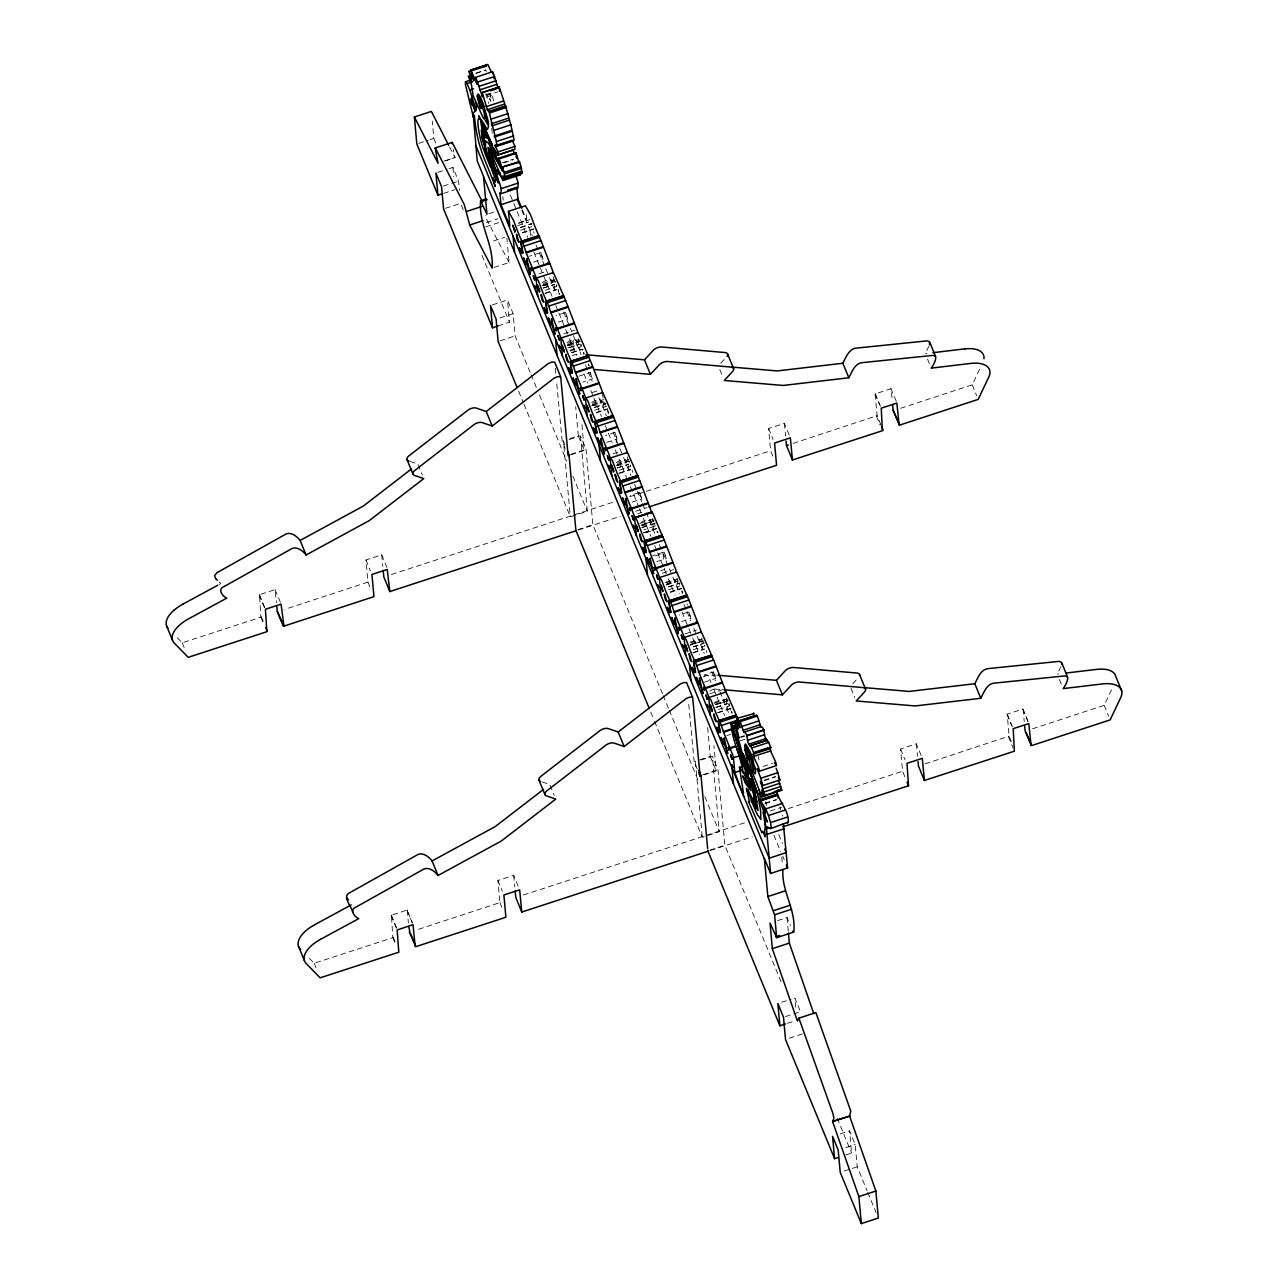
<?xml version="1.0" encoding="UTF-8"?>
<svg xmlns="http://www.w3.org/2000/svg" width="1288" height="1288" viewBox="0 0 1288 1288"><rect width="100%" height="100%" fill="white"/><g stroke="black" fill="none" stroke-linecap="round" stroke-linejoin="round"><path stroke-width="0.75" stroke-dasharray="5 3.75" d="M558.058 289.881L558.573 292.424M582.788 349.402L582.788 350.433M730.811 708.448L730.876 710.396M533.538 262.172L542.989 259.081L540.783 252.545L529.449 256.248M558.235 322.145L567.67 319.054L565.48 312.517L556.03 315.592M578.827 376.193L590.162 372.49L592.367 379.026L582.917 382.117M606.6 442.396L617.049 438.999L614.859 432.462L605.408 435.537M632.295 502.046L641.746 498.971L639.556 492.419L630.106 495.51M656.832 561.616L666.266 558.525L664.077 551.989L652.742 555.692M681.513 621.589L690.964 618.498L688.758 611.961L679.323 615.052M704.311 682.173L715.645 678.47L713.455 671.934L704.005 675.025M900.618 408.296L972.215 384.871L979.782 368.915M1032.574 728.799L1104.17 705.357L1111.737 689.402M543.15 285.55C558.509 284.97 552.729 275.085 541.926 282.861M567.847 345.522C583.206 344.942 577.427 335.057 566.623 342.833M592.528 405.495C607.888 404.915 602.124 395.03 591.305 402.79M617.226 465.467C632.585 464.871 626.805 455.002 616.002 462.762M641.907 525.44C657.283 524.844 651.503 514.975 640.7 522.735M928.986 346.07L925.235 353.588L926.909 353.395M1060.942 666.556L1057.19 674.091L1058.865 673.898M880.847 424.718L877.112 415.638L875.115 393.951L891.135 388.654L892.294 401.148M1011.305 741.582L1009.068 736.124L1007.216 714.148L1022.833 709.044L1028.307 721.86M177.309 637.769L182.236 642.809L260.884 617.177L259.452 594.718L275.085 589.614L276.453 602.575M309.265 958.256L314.192 963.295L392.84 937.664L391.407 915.205L407.024 910.117L412.45 923.013M729.233 703.57L729.185 704.955A39.059 5.12 71.9 0 0 729.298 705.969L717.963 709.672M720.829 363.232L725.112 358.579M852.785 683.735L858.05 678.003M780.045 806.658L780.609 809.605M793.167 443.378L877.112 415.638M925.122 763.881L1009.068 736.124M703.425 676.908L704.906 675.975A28.449 13.991 -22.3 0 1 706.082 675.315L716.321 675.089M709.801 691.141L710.863 690.513A28.449 13.991 -22.3 0 1 712.055 689.853L714.486 689.08M486.671 71.275L485.334 70.373M572.403 355.81L572.951 355.488A28.449 13.991 -22.3 0 1 574.126 354.828L581.146 354.329M219.234 584.462L220.828 583.593L219.266 582.063M386.947 567.541L381.731 554.822L365.969 559.942L367.966 582.096L284.696 609.401M518.162 886.208L513.687 875.309L497.909 880.445L499.921 902.598L416.652 929.904M772.848 456.194L770.61 450.752L768.614 428.501L784.376 423.333L789.608 436.036M904.804 776.696L902.566 771.238L900.57 749.004L916.332 743.82L921.548 756.539M476.093 73.078L485.528 70.003M475.884 73.448L485.85 70.019M485.447 94.797L489.231 93.557M486.252 95.248L491.919 93.396L493.674 101.478M486.252 95.618L497.587 91.915M486.8 96.986L492.467 95.135M418.729 143.37L428.163 140.279M430.063 139.668L433.831 138.428L432.253 121.072M443.652 161.225L454.986 157.522L453.247 149.247M445.616 160.807L454.986 157.522M437.791 172.351L447.242 169.259M449.126 168.648L452.909 167.408L458.544 181.109L459.397 190.383M502.014 162.835L513.349 159.132M503.898 162.9L513.349 159.809M443.426 186.052L458.544 181.109M443.603 193.377L454.938 189.674M445.455 208.318L460.573 203.375M488.844 213.728L496.411 211.264M486.51 222.518L497.844 218.815M485.705 226.865L498.939 222.55M519.241 222.953L526.792 220.473L526.116 213.1M518.404 223.355L529.771 219.636M517.551 225.642L528.885 221.939M520.497 227.316L531.831 223.613M520.561 227.557L531.896 223.854M520.594 230.311L531.928 226.608M493.497 240.969L504.832 237.266M522.171 232.581L533.538 228.878M522.316 232.935L533.651 229.232M493.996 267.469L509.114 262.527L507.327 243.416M538.996 273.845L546.563 271.382M543.085 283.328L554.468 279.609M543.005 284.712L552.455 281.621M543.134 285.034L552.568 281.959M542.168 285.759L555.418 281.412L554.742 280.156M543.294 287.9L554.629 284.197M492.37 304.902L507.472 299.959L513.123 313.644L515.136 335.91L530.334 372.828M543.359 288.142L554.693 284.439M545.291 290.283L556.625 286.58A39.059 5.12 71.9 0 1 556.513 285.566L556.448 284.809M544.969 293.165L556.336 289.462M545.114 293.519L556.448 289.816M499.889 317.975L513.123 313.644M498.166 325.928L509.501 322.225L507.472 299.959M500.034 340.853L515.136 335.91M563.693 333.817L575.028 330.114M567.783 343.3L579.165 339.581M567.702 344.685L577.153 341.594M567.815 345.007L577.266 341.916M567.493 345.361L580.164 341.256M567.976 347.873L579.31 344.17M569.94 347.502L579.391 344.411M569.988 350.256L581.323 346.553M570.262 351.028L574.029 349.789L572.902 337.295M571.55 352.526L581.033 349.434M571.695 352.88L583.029 349.177M592.158 392.55L599.709 390.087M592.464 403.273L603.847 399.554M592.399 404.657L601.834 401.566M592.512 404.979L601.963 401.888M591.546 405.688L602.961 401.84M594.557 407.233L605.891 403.53M594.637 407.475L605.972 403.772M594.67 410.228L606.004 406.525A39.059 5.12 71.9 0 1 605.94 405.897M596.247 412.498L607.614 408.779M596.392 412.852L607.727 409.133M565.174 448.401L562.196 441.14L563.613 440.689M569.892 438.628L578.312 435.875L575.672 406.654M569.135 439.53L580.469 435.827L586.024 449.335L592.883 524.747L662.435 693.685M570.906 454.278L586.024 449.335M570.858 454.793L584.285 450.414L581.806 423.172M613.072 453.762L620.623 451.283M617.161 463.245L628.544 459.526M617.081 464.63L626.532 461.539M617.21 464.952L626.644 461.861M616.324 465.515L629.333 461.152M617.371 467.818L628.705 464.115M617.435 468.059L628.769 464.356M619.367 470.201L630.701 466.498A39.059 5.12 71.9 0 1 630.589 465.483M619.045 473.082L630.412 469.379M619.19 473.437L630.524 469.734M391.472 574.545L614.376 501.757M629.623 496.782L770.61 450.752M523.975 404.223L570.326 516.794L587.328 511.239L580.469 435.827M577.781 529.69L592.883 524.747M578.441 529.98L620.349 516.295M635.596 511.304L647.027 507.585M637.769 513.719L641.537 512.495M639.846 523.411L653.064 519.096L653.676 520.304M641.778 524.586L654.062 520.771L641.891 524.924M641.569 525.279L651.39 522.107M641.891 527.388L655.109 523.057M641.955 527.629L655.173 523.298L655.109 525.053A39.059 5.12 71.9 0 0 655.222 526.051L643.887 529.754M643.565 532.652L656.832 528.322L656.799 530.495M643.71 532.99L656.928 528.676M645.948 532.765L653.499 530.286L652.452 518.742M655.463 555.869L663.014 553.405L663.835 562.325M660.696 570.681L664.479 569.457L663.996 564.096M662.29 573.289L673.624 569.586M665.22 582.305L674.654 579.214L675.733 581.902A9.757 1.272 71.9 0 1 675.54 581.741L674.654 579.214M666.379 582.772L677.762 579.053M666.299 584.156L675.749 581.065M666.411 584.494L675.862 581.403M666.089 584.832L676.876 581.355M666.443 585.01L678.679 580.872M668.472 586.732L679.806 583.029M668.536 586.974L679.871 583.271M668.585 589.727L679.919 586.024M670.146 591.997L681.513 588.294M670.291 592.351L681.626 588.648M685.087 633.873L696.422 630.17M689.901 642.277L699.352 639.186L700.431 641.875A9.757 1.272 71.9 0 1 700.221 641.714L699.352 639.186M691.06 642.744L702.443 639.025M690.996 644.129L700.431 641.038M691.109 644.451L700.559 641.376M690.223 645.03L703.457 640.7L690.143 645.175M693.153 646.705L704.488 643.002M693.234 646.946L702.668 643.855M693.266 649.699L704.6 645.996A39.059 5.12 71.9 0 1 704.568 645.691M692.992 652.581L704.327 648.878M693.089 652.936L704.423 649.233M704.166 676.264L707.949 675.025L710.976 682.399M709.785 693.846L723.003 689.531M714.599 702.25L724.049 699.159L725.112 701.847A9.757 1.272 71.9 0 1 724.919 701.686L724.049 699.159M713.922 703.329L727.14 698.998L727.752 700.221M715.677 704.101L725.128 701.01M715.806 704.423L725.241 701.348M715.854 704.697L728.139 700.672L715.822 704.939M715.967 707.289L727.301 703.586M716.031 707.531L727.366 703.828M717.641 712.554L730.908 708.223M717.786 712.908L731.004 708.593M726.818 735.609L730.586 734.369M740.6 736.881L744.384 735.641M740.89 737.477L744.673 736.237M740.246 740.809L745.913 738.958M697.13 768.904L694.152 761.643L695.552 761.176M699.738 759.807L710.268 756.378L707.611 727.157M701.075 760.017L712.409 756.314L717.98 769.822L724.838 845.234L782.476 985.223M702.862 774.764L717.98 769.822M704.262 774.812L716.225 770.9L713.938 745.639M763.14 766.505L772.591 763.414M764.203 780.158L775.537 776.455M764.122 780.705L775.457 777.002M765.04 803.181L776.374 799.478M765.153 803.583L776.487 799.88M770.16 811.07L781.494 807.367M523.427 895.031L746.332 822.259M788.256 808.574L902.566 771.238M654.529 721.328L702.282 837.28L719.284 831.726L712.409 756.314M709.72 850.177L724.838 845.234M710.38 850.466L752.305 836.781M777.598 920.614L787.049 917.523L790.365 925.605M781.639 1002.273L791.074 999.198M785.39 1016.586L800.492 1011.66L794.857 997.959L795.694 1007.232M787.435 1023.316L795.002 1020.837M789.303 1038.241L802.521 1033.91M840.13 1133.923L849.565 1130.848L855.2 1144.533L857.228 1166.799L867.033 1190.595M845.765 1147.624L855.2 1144.533M845.926 1154.95L851.593 1153.098L849.565 1130.848M844.01 1171.13L857.228 1166.799M653.016 519.096L653.612 521.093M727.092 699.014L727.672 701.01M552.6 282.474L552.52 282.491A9.757 1.272 71.9 0 1 552.246 282.297L551.377 279.77M577.217 342.463L577.137 342.431A9.757 1.272 71.9 0 1 576.944 342.27L576.058 339.742M601.915 402.42L601.834 402.403A9.757 1.272 71.9 0 1 601.625 402.242L600.755 399.715M626.596 462.392L626.515 462.376A9.757 1.272 71.9 0 1 626.322 462.215L625.453 459.687M651.358 522.348L651.213 522.332A9.757 1.272 71.9 0 1 651.02 522.187L650.134 519.644M714.792 689.032L722.278 689.627M410.115 461.426L417.827 464.066L422.303 474.966M542.071 781.913L549.783 784.569L554.259 795.453M509.114 262.527L486.703 219.459L485.801 215.321M579.552 340.338L579.697 341.578M449.593 147.041L455.05 157.716M490.873 101.575L489.681 98.596L491.018 103.362M522.461 209.976L526.792 220.473M521.704 210.153L532.298 235.897M536.033 244.978L545.017 266.793M545.758 268.596L548.752 275.874M549.509 277.693L556.223 294.018M563.661 312.066L571.84 331.934M573.337 335.588L580.92 354.007M585.412 364.923L587.666 370.364M588.407 372.184L592.142 381.264M598.888 397.622L606.358 415.783M613.056 432.076L619.045 446.614M619.802 448.433L622.796 455.727M623.553 457.546L630.959 475.546M634.549 484.24L636.691 489.472M637.415 491.211L641.762 501.789M642.503 503.56L645.433 510.692M646.174 512.479L654.964 533.844M659.359 544.518L672.014 575.269M672.771 577.088L679.517 593.494M684.009 604.394L686.263 609.836M687.003 611.655L690.738 620.752M693.733 628.013L704.23 653.483M711.717 671.676L715.452 680.756M719.928 691.64L729.636 715.226M765.297 801.828L766.795 805.467M778.741 834.495L782.476 843.576M782.734 856.085L784.231 859.724M510.37 195.148L516.408 209.831M517.164 211.667L527.742 237.33M533.796 252.029L552.021 296.304M555.82 305.514L558.09 311.052M558.847 312.904L564.917 327.651M565.69 329.503L568.716 336.876M569.473 338.712L576.332 355.343M583.947 373.858L587.763 383.132M590.822 390.538L593.108 396.092M593.865 397.944L601.496 416.459M605.296 425.732L607.598 431.287M608.355 433.138L612.17 442.396M615.213 449.802L617.499 455.356M619.029 459.043L626.612 477.478M630.396 486.687L638.751 506.957M639.508 508.808L641.021 512.495M643.292 518.001L650.859 536.371M654.642 545.565L656.912 551.071M657.669 552.906L667.522 576.863M668.295 578.715L675.154 595.378M682.012 612.058L688.114 626.87M688.887 628.721L691.93 636.127M692.686 637.979L699.561 654.658M714.019 689.788L716.305 695.311M717.062 697.162L724.645 715.597M773.879 835.155L780.673 851.658M564.852 444.763L563.468 441.382L570.326 516.794M433.831 138.428L436.857 145.753M461.329 205.227L463.632 210.797M481.986 255.362L509.501 322.225M531.091 374.663L536.42 387.591M539.463 394.965L566.817 461.41M572.886 476.174L587.328 511.239M663.191 695.52L668.504 708.4M669.261 710.251L698.821 782.025M704.874 796.757L719.284 831.726M837.248 1118.258L851.593 1153.098M867.774 1192.414L876.065 1212.555M518.662 391.294L523.218 402.371M650.746 712.119L653.773 719.477M1104.17 705.357L1108.646 716.257M972.215 384.871L976.69 395.77M1059.428 679.533L1061.666 684.991M927.473 359.046L929.711 364.488M1022.833 709.044L1028.049 721.763M890.877 388.557L896.351 401.357M1007.216 714.148L1012.432 726.867M875.26 393.645L880.477 406.364M1007.055 714.454L1011.531 725.353M875.115 393.951L879.591 404.851M1008.407 736.688L1012.883 747.587M876.452 416.185L880.171 425.265M900.57 749.004L905.045 759.888M768.614 428.501L773.09 439.401M851.014 688.259L854.749 697.339M719.815 369.592L722.793 376.853M710.268 756.378L716.225 770.9M578.312 435.875L584.285 450.414M497.909 880.445L502.384 891.328M365.969 559.942L370.429 570.842M499.921 902.598L502.159 908.04M367.966 582.096L370.203 587.553M407.024 910.117L412.257 922.82M275.085 589.614L280.494 602.51M391.407 915.205L396.64 927.924M259.452 594.718L264.684 607.437M391.182 915.462L396.414 928.165M259.242 594.959L264.459 607.678M393.194 937.117L396.173 944.378M261.239 616.614L264.217 623.891M392.84 937.664L395.819 944.941M260.884 617.177L263.879 624.439M314.192 963.295L316.429 968.753M182.236 642.809L184.474 648.25M559.861 294.389L559.411 293.181M732.292 713.166L731.697 711.411M584.317 353.749L583.899 352.606M682.688 592.641L682.141 590.822M658.007 532.669L657.621 531.493M713.455 671.934L715.645 678.47M688.758 611.961L690.964 618.498M664.077 551.989L666.266 558.525M639.556 492.419L641.746 498.971M614.859 432.462L617.049 438.999M590.162 372.49L592.367 379.026M565.48 312.517L567.67 319.054M540.783 252.545L542.989 259.081M678.889 582.917L679.195 583.85A79.985 10.465 71.9 0 0 679.484 584.704M654.207 522.944L654.513 523.878A79.985 10.465 71.9 0 0 655.222 526.051M605.296 404.352L604.684 402.468M530.914 223.5L531.22 224.434M703.586 642.889L702.99 641.038M629.365 462.44L628.834 460.734M555.289 282.523L554.581 280.221M489.665 93.251L491.952 100.995M782.186 815.062L782.492 816.093M608.596 412.579L608.081 410.679M731.246 711.813L731.439 712.554A18.821 2.463 71.9 0 0 731.648 713.246M706.758 652.581L706.194 650.44M657.379 532.636L656.977 531.155M583.255 352.381L583.464 353.137A18.821 2.463 71.9 0 0 583.834 354.442M534.085 233.192L533.683 231.711M485.995 93.477L488.651 103.394M687.373 605.135L686.987 603.686M588.777 365.647L588.326 363.957M681.658 591.128L682.06 592.609A18.821 2.463 71.9 0 0 682.431 593.913M632.649 472.326L632.118 470.007M758.213 756.475L759.051 759.727M558.686 290.734L558.429 289.607M607.469 410.405L608.161 413.11A18.821 2.463 71.9 0 0 608.355 413.802M916.332 743.82L917.555 756.459M784.376 423.333L785.6 435.972M588.906 364.617L589.083 366.001M694.152 761.643L688.42 700.93M562.196 441.14L556.464 380.443M581.21 345.538L581.13 344.492M555.305 368.304L555.788 373.44M1023.091 709.141L1024.25 721.634M513.687 875.309L514.765 886.933M381.731 554.822L382.81 566.43M407.233 910.294L408.409 923.061M781.752 857.035L782.396 864.103M787.049 917.523L788.304 931.337M726.351 698.241L727.414 709.801M701.67 638.284L702.717 649.828M695.407 761.868L702.282 837.28M676.973 578.312L678.019 589.856M627.578 456.854L628.818 470.313M616.05 439.305L616.372 442.879M602.543 393.033L604.12 410.341M578.376 338.825L579.423 350.384M553.518 276.936L554.742 290.412M530.044 230.455L530.543 235.801M506.86 238.344L507.182 241.725M502.851 196.549L503.189 200.203M491.758 128.172L492.306 134.129M452.909 167.408L453.746 176.681M556.625 286.58A79.985 10.465 71.9 0 1 556.191 285.26M559.153 294.469A18.821 2.463 71.9 0 1 558.783 293.165M581.113 345.925A79.985 10.465 71.9 0 1 580.598 344.379M606.004 406.525A79.985 10.465 71.9 0 1 605.795 405.881M630.701 466.498A79.985 10.465 71.9 0 1 630.267 465.161M704.6 645.996A79.985 10.465 71.9 0 1 704.391 645.369M729.298 705.969A79.985 10.465 71.9 0 1 728.573 703.795"/><path stroke-width="1.5" d="M736.752 721.699L731.085 723.55C736.253 734.353 750.067 781.462 736.028 730.183L739.006 738.105L735.48 723.196L735.496 721.344L738.266 728.96L736.575 718.495L753.818 713.616M491.485 72.257L487.782 64.4L470.78 69.955L477.075 84.251L475.546 77.28L476.27 78.874L482.485 96.858L482.195 92.543L499.197 86.972C505.331 104.988 510.789 121.941 514.073 140.247L497.071 145.802C491.581 141.97 499.712 151.71 497.828 154.914L514.83 149.36L514.959 146.365L512.141 140.215L495.139 145.769M475.546 77.425L492.547 71.709L493.24 74.382M520.159 173.928L520.127 174.943L503.125 180.497L502.884 175.828L504.848 178.952L522.075 173.268L521.157 166.828L519.289 161.499L502.288 167.054L502.626 169.533L498.778 158.183L515.78 152.628L519.322 163.302M502.626 170.902L488.555 143.274L485.769 141.068A7.116 0.934 71.9 0 0 485.592 141.471L485.512 147.138L487.556 154.866A17.533 2.286 71.9 0 0 488.281 157.2L494.673 177.631M471.166 79.92L465.499 81.772L465.403 84.573L473.501 117.594L477.252 160.984L483.499 176.215L486.961 214.339L480.617 200.767L486.284 198.916M1061.827 664.318L1061.328 662.145L1059.058 661.372L988.862 668.536C980.893 668.842 977.898 678.019 974.807 683.735L980.78 698.273L915.172 705.953L856.246 700.978L864.473 692.026A6.762 3.333 -22.3 0 0 863.33 687.615L799.091 681.98A6.279 3.091 -22.3 0 0 791.202 685.297L782.412 694.844L723.888 689.756M516.134 176.44L518.211 183.057L517.937 188.032L500.758 193.763C502.884 185.923 495.574 177.841 496.733 169.436L503.125 180.497M497.071 145.802C495.059 134.306 491.597 123.632 489.247 111.847L506.248 106.292M470.78 69.955L473.871 80.564L468.896 71.323L471.939 81.466L468.333 75.928L471.36 84.187L473.131 95.763L475.465 100.689L476.689 107.21L475.9 110.559A38.173 4.991 71.9 0 1 475.739 110.945A25.148 3.3 71.9 0 1 474.467 108.45L470.378 99.45L472.068 104.94M480.907 121.619L481.132 124.163A8.823 1.159 71.9 0 0 481.535 126.144L486.349 138.09A6.649 0.869 71.9 0 0 486.252 136.222L482.066 125.677L481.986 126.546A7.696 1.014 71.9 0 0 482.453 128.897L483.869 133.002A9.048 1.191 71.9 0 0 484.9 134.95L482.984 128.14L484.529 132.825M480.617 200.767C478.347 224.547 493.948 244.366 492.113 268.097L469.701 225.014L464.292 204.631L436.117 149.456L435.103 148.007L438.049 163.286L414.382 116.983L431.383 111.428L448.675 145.254M522.88 253.108L520.916 241.371M547.577 313.081L545.597 301.344M572.274 373.053L570.294 361.3M596.956 433.026L594.976 421.273M621.653 492.998L619.673 481.245M646.174 552.552L644.193 540.815M670.871 612.524L668.891 600.788M695.552 672.497L693.572 660.76M720.25 732.47L718.269 720.733M743.256 766.086L739.489 767.326L743.208 773.09C740.954 756.33 731.729 739.457 731.085 723.55M492.338 147.17L493.868 153.803M782.895 869.593C781.414 891.216 795.92 909.199 793.859 931.031L793.666 932.11L776.664 937.664L774.603 914.786L767.841 896.561L764.364 858.404L770.594 873.457L787.596 867.903L783.346 823.756M516.504 234.432L517.084 238.747A18.821 2.463 71.9 0 0 517.599 240.518L519.128 242.321A29.833 3.896 71.9 0 1 518.645 241.178L516.536 234.432M689.177 653.821L689.756 658.136A18.821 2.463 71.9 0 0 690.255 659.907L691.785 661.71A29.833 3.896 71.9 0 1 691.318 660.567L689.209 653.821M778.725 780.544L781.703 790.22L761.804 796.886L761.578 792.458L762.802 795.501L766.569 794.277M778.918 790.768L778.033 789.818M473.356 103.33L471.392 98.033L472.551 103.813M499.486 91.287L499.197 86.972M929.598 344.782L929.373 341.658L927.119 340.869L856.906 348.05C848.937 348.356 845.942 357.517 842.851 363.248L848.824 377.77L783.217 385.45L724.291 380.491L732.518 371.54A6.762 3.333 -22.3 0 0 731.375 367.112L667.136 361.477A6.279 3.091 -22.3 0 0 659.247 364.794L650.456 374.357L595.136 369.543M745.124 745.14L747.877 756.394L745.221 749.358M474.354 115.26C477.51 149.263 485.109 158.215 495.22 186.551C489.665 165.524 496.427 190.93 495.381 178.758M770.739 747.555C768.823 751.017 776.133 760.033 776.471 765.555L759.437 771.222C759.228 765.636 751.806 756.603 753.738 753.11L770.739 747.555L768.711 742.419L766.924 740.278L749.922 745.833C746.235 742.886 748.473 732.534 743.82 732.26L739.956 720.91L738.926 720.765L739.924 727.72L736.575 718.495M832.644 1121.671L833.9 1118.226L832.966 1113.605L798.882 1018.148L815.884 1012.593L850.772 1111.109L849.645 1116.116L832.563 1121.494L849.645 1116.116M798.882 1018.148L797.401 1020.949L772.317 948.676L770.047 923.077L776.664 937.664M848.824 377.77C851.899 372.055 854.91 362.878 862.88 362.572L931.578 355.536C939.999 354.12 933.14 365.695 931.208 368.127L970.814 363.409A29.35 14.442 -22.3 0 1 979.943 363.49A29.56 14.538 -22.3 0 1 988.604 367.949A29.35 14.442 -22.3 0 1 989.007 376.563L978.188 399.393L899.539 425.137L893.148 410.292L892.665 405.06M980.78 698.273C983.855 692.542 986.866 683.381 994.835 683.075L1063.534 676.039C1071.954 674.606 1065.095 686.198 1063.164 688.613L1102.77 683.896A29.35 14.442 -22.3 0 1 1111.898 683.992A29.56 14.538 -22.3 0 1 1120.56 688.436A29.35 14.442 -22.3 0 1 1120.963 697.066L1110.143 719.895L1031.495 745.623L1025.087 730.795L1024.604 725.563M576.525 530.592L389.813 591.562L387.221 569.473L371.926 574.48L373.939 596.634L283.972 626.113L281.042 604.153L265.425 609.24L266.858 631.7L188.209 657.331L173.912 642.696A29.35 14.442 -22.3 0 1 172.737 634.324A29.56 14.538 -22.3 0 1 180.127 624.583A29.366 14.442 -22.3 0 1 188.676 618.771L226.801 598.115C222.067 596.215 217.318 588.825 224.193 586.507L290.122 549.59C295.838 545.259 302.503 550.362 306.093 554.983L369.221 520.626L423.8 478.605L414.446 475.385A6.762 3.333 -22.3 0 1 414.72 470.506L474.177 424.476A6.279 3.091 -22.3 0 1 482.211 422.609L492.193 426.022L554.323 377.996L557.527 376.724A28.449 13.991 -22.3 0 1 558.767 376.595L560.731 377.207L568.153 455.678L569.57 455.211M755.927 715.21L757.312 716.064L760.822 726.706C765.475 726.963 763.237 737.316 766.924 740.278M489.166 149.054L490.02 157.297A6.488 0.853 71.9 0 0 490.809 159.454L498.311 182.993L489.794 157.716L487.911 147.428L489.907 148.7L502.368 170.773M489.504 140.102L490.648 146.51A23.297 3.043 71.9 0 0 491.098 147.879L491.131 147.991M548.028 262.398L548.334 263.541M585.96 354.731L644.483 359.819L653.274 350.272A6.279 3.091 -22.3 0 1 661.163 346.955L725.402 352.59A6.762 3.333 -22.3 0 1 727.076 356.357M717.915 675.234L776.439 680.322L785.229 670.758A6.279 3.091 -22.3 0 1 793.118 667.442L857.357 673.077A6.762 3.333 -22.3 0 1 859.66 675.363M776.809 791.251C778.902 802.022 788.884 810.088 788.32 822.082L770.321 828.715L767.197 826.783L766.441 828.184L770.594 873.457M787.322 823.161L788.32 822.082M899.105 424.831L896.851 403.08L881.234 408.183L882.409 430.723L792.442 459.977L786.469 445.455L786.066 441.076M409.004 461.04L408.473 460.863A6.762 3.333 -22.3 0 1 408.763 455.968L468.22 409.954A6.279 3.091 -22.3 0 1 476.238 408.071L486.236 411.5L548.366 363.458L551.57 362.186A28.449 13.991 -22.3 0 1 552.794 362.073L554.629 362.041L560.602 376.563M540.429 781.349A6.762 3.333 -22.3 0 1 540.719 776.471L600.176 730.441A6.279 3.091 -22.3 0 1 608.194 728.573L618.192 731.986L680.322 683.96L683.526 682.688A28.449 13.991 -22.3 0 1 684.749 682.56L686.585 682.527L692.686 697.694L700.109 776.165L701.525 775.698M320.632 939.274L358.756 918.618C354.023 916.702 349.257 909.312 356.148 906.994L422.078 870.076C427.793 865.761 434.459 870.865 438.033 875.47L501.177 841.112L555.756 799.091L546.402 795.887A6.762 3.333 -22.3 0 1 546.676 790.993L606.133 744.979A6.279 3.091 -22.3 0 1 614.151 743.096L624.149 746.525L686.279 698.482L689.483 697.211A28.449 13.991 -22.3 0 1 690.706 697.082L692.558 697.066M411.597 468.864L363.264 506.104L300.12 540.445C296.546 535.84 289.881 530.736 284.149 535.051L216.787 572.79L214.565 575.752L215.66 578.586M543.552 789.367L495.204 826.59L432.076 860.948C428.501 856.327 421.836 851.223 416.105 855.554L350.175 892.471C341.095 896.303 352.01 906.688 352.638 912.339M504.848 178.952L522.075 173.268M182.703 604.249L217.817 585.219M314.658 924.736L351.173 904.949M489.247 111.847L487.315 109.705L482.195 92.543L499.148 87.117M482.436 201.926L452.217 142.405L452.104 143.644M488.023 124.646L485.286 120.508M470.861 70.309L485.962 65.366M468.848 71.484L486.462 66.139M465.499 81.772L467.061 83.511L472.728 81.659M477.542 82.078L494.544 76.507L498.118 88.357M478.959 86.344L495.961 80.79M467.061 83.511L469.782 90.063L473.565 88.824M479.844 89.87L496.846 84.316M490.567 90.82L496.234 88.969M486.236 106.646L503.238 101.092M487.315 109.705L504.316 104.151M488.377 111.509L505.379 105.954M489.633 112.942L506.635 107.387M491.211 119.092L508.213 113.537M491.275 123.777L508.277 118.222M491.984 125.805L508.985 120.251M435.215 147.959L452.217 142.405M494.367 130.217L511.368 124.662M494.173 136.109L511.175 130.555M494.479 136.995L511.481 131.44M496.733 141.439L513.735 135.884M495.461 146.671L512.463 141.117M497.957 151.92L514.959 146.365M497.828 154.914L493.465 147.54L495.8 155.719L512.801 150.165L515.071 154.238M499.116 158.923L516.118 153.353M502.288 167.054L519.628 162.224M496.717 174.411L500.501 173.172M505.073 178.823L504.155 172.383L521.157 166.828M414.382 116.983L416.829 143.982L437.936 195.229L441.704 194.005M504.461 173.977L521.463 168.422M504.526 176.698L521.527 171.143M504.799 177.615L521.801 172.061M501.225 188.612L518.211 183.057M507.424 190.302L516.858 187.211L518.001 199.141L521.769 208.27M481.487 201.572L487.154 199.721M466.723 211.409L481.841 206.466M553.164 273.088L553.067 272.621A7.599 0.998 71.9 0 0 552.52 270.367L541.363 241.629A13.91 1.819 71.9 0 0 540.912 240.614L536.178 229.57A73.223 9.58 71.9 0 1 535.148 227.139L530.543 214.887L525.456 205.79L508.454 211.345L509.79 226.028L501 204.695L518.001 199.141M469.701 225.014L482.92 220.699M508.454 211.345L513.542 220.441L518.146 232.693A73.223 9.58 71.9 0 0 519.177 235.124L521.817 241.194L538.819 235.64M521.817 241.194L538.947 235.897M521.946 241.452L522.751 242.724L539.753 237.169M522.751 242.724L523.91 246.169L540.912 240.614M537.74 295.966L536.066 278.176A7.599 0.998 71.9 0 0 535.518 275.922L526.003 252.255L543.005 246.7M526.212 252.867L543.214 247.312M532.411 268.5L549.413 262.945M532.652 269.128L549.654 263.573M563.516 295.596L560.86 289.542A73.223 9.58 71.9 0 1 559.845 287.111L553.389 272.557L536.114 278.144L538.255 280.446L542.844 292.666A73.223 9.58 71.9 0 0 543.858 295.097L546.514 301.167L563.516 295.596L565.609 300.587A13.91 1.819 71.9 0 1 566.06 301.601L577.201 330.34A7.599 0.998 71.9 0 1 577.765 332.594L577.845 333.061M546.514 301.167L563.645 295.87M546.643 301.424L547.448 302.696L564.45 297.142M547.448 302.696L548.608 306.142L565.609 300.587M437.936 195.229L435.908 172.962L441.543 186.663L443.571 208.93L492.499 327.78L498.166 325.928M562.421 355.939L560.763 338.148A7.599 0.998 71.9 0 0 560.216 335.894L550.701 312.227L567.702 306.673M550.894 312.839L567.895 307.285M557.108 328.472L574.094 322.918M557.35 329.1L574.351 323.546M588.197 355.569L585.557 349.499A73.223 9.58 71.9 0 1 584.543 347.084L578.071 332.529L560.811 338.116L562.937 340.418L567.541 352.638A73.223 9.58 71.9 0 0 568.555 355.069L571.196 361.123L588.197 355.569L590.29 360.56A13.91 1.819 71.9 0 1 590.741 361.574L601.899 390.312A7.599 0.998 71.9 0 1 602.446 392.566L602.543 393.033M571.196 361.123L588.326 355.842M571.325 361.397L572.146 362.669L589.147 357.114M572.146 362.669L573.289 366.114L590.29 360.56M587.119 415.911L585.444 398.121A7.599 0.998 71.9 0 0 584.897 395.867L575.398 372.2L592.399 366.645M575.591 372.812L592.593 367.257M581.79 388.445L598.791 382.89M582.031 389.073L599.033 383.502M612.895 415.541L610.254 409.471A73.223 9.58 71.9 0 1 609.224 407.056L602.768 392.502L585.573 398.056L587.634 400.375L592.222 412.611A73.223 9.58 71.9 0 0 593.253 415.042L595.893 421.096L612.895 415.541L614.988 420.532A13.91 1.819 71.9 0 1 615.439 421.546L626.596 450.285A7.599 0.998 71.9 0 1 627.143 452.539L627.24 453.006M595.893 421.096L613.024 415.815M596.151 421.514L596.827 422.641L613.829 417.087M596.827 422.641L597.986 426.087L614.988 420.532M611.816 475.868L610.142 458.093A7.599 0.998 71.9 0 0 609.594 455.839L600.079 432.172L617.081 426.618M600.289 432.784L617.29 427.214M606.487 448.417L623.489 442.863M606.729 449.029L623.73 443.475M637.592 475.514L634.936 469.444A73.223 9.58 71.9 0 1 633.921 467.029L627.449 452.474L610.19 458.061L612.315 460.347L616.92 472.583A73.223 9.58 71.9 0 0 617.934 474.998L620.591 481.068L637.592 475.514L639.669 480.488A13.91 1.819 71.9 0 1 640.136 481.519L651.921 512.962M620.591 481.068L637.721 475.787M620.719 481.342L621.524 482.614L638.526 477.059M621.524 482.614L622.668 486.059L639.669 480.488M636.497 535.84L634.276 515.812L624.777 492.145L641.778 486.574M624.97 492.757L641.971 487.186M631.168 508.39L648.17 502.819M631.426 509.002L648.428 503.447M648.927 506.957L776.567 465.274L774.571 443.04L790.349 437.856L792.442 459.977M676.442 572.532L676.361 572.065A7.599 0.998 71.9 0 0 675.814 569.811L664.656 541.073A13.91 1.819 71.9 0 0 664.206 540.058L659.456 529.014A73.223 9.58 71.9 0 1 658.442 526.599L652.292 512.157L634.71 517.502L636.852 519.917L641.44 532.153A73.223 9.58 71.9 0 0 642.454 534.568L647.204 545.613A13.91 1.819 71.9 0 1 647.655 546.627L658.812 575.382A7.599 0.998 71.9 0 1 659.359 577.62L661.018 595.41M634.71 517.615L651.712 512.061M634.839 518.066L651.841 512.511M645.111 540.638L662.113 535.084M645.24 540.896L662.241 535.341M646.045 542.184L663.046 536.629M647.204 545.613L664.206 540.058M649.297 551.699L666.299 546.144M649.506 552.311L666.508 546.756M655.705 567.944L672.706 562.389M655.946 568.572L672.948 563.017M686.794 595.056L684.153 588.986A73.223 9.58 71.9 0 1 683.139 586.555L676.667 572.001L659.408 577.588L661.533 579.89L666.138 592.126A73.223 9.58 71.9 0 0 667.152 594.541L669.792 600.611L686.794 595.056L688.887 600.031A13.91 1.819 71.9 0 1 689.354 601.045L700.495 629.784A7.599 0.998 71.9 0 1 701.042 632.038L701.139 632.505M669.792 600.611L686.923 595.314M670.05 601.013L670.742 602.156L687.744 596.586M670.742 602.156L671.885 605.585L688.887 600.031M685.715 655.383L684.041 637.592A7.599 0.998 71.9 0 0 683.493 635.338L673.994 611.671L690.996 606.117M674.188 612.283L691.189 606.729M680.386 627.916L697.388 622.362M680.628 628.544L697.629 622.99M711.491 655.029L708.851 648.959A73.223 9.58 71.9 0 1 707.82 646.528L701.364 631.973L684.169 637.544L686.23 639.862L690.819 652.082A73.223 9.58 71.9 0 0 691.849 654.513L694.49 660.583L711.491 655.029L713.584 660.003A13.91 1.819 71.9 0 1 714.035 661.018L725.192 689.756A7.599 0.998 71.9 0 1 725.74 692.01L725.836 692.477M694.49 660.583L711.62 655.286M694.747 660.986L695.423 662.113L712.425 656.558M695.423 662.113L696.583 665.558L713.584 660.003M710.413 715.355L708.738 697.565A7.599 0.998 71.9 0 0 708.191 695.311L698.676 671.644L715.677 666.089M698.885 672.256L715.886 666.701M705.083 687.889L722.085 682.334M705.325 688.516L722.327 682.962M736.189 714.985L733.532 708.931A73.223 9.58 71.9 0 1 732.518 706.5L726.046 691.946L708.786 697.533L710.912 699.835L715.516 712.055A73.223 9.58 71.9 0 0 716.531 714.486L719.187 720.556L736.189 714.985L738.024 719.203M719.187 720.556L736.317 715.259M719.316 720.813L720.121 722.085L737.122 716.531M720.121 722.085L721.264 725.53L738.266 719.976M738.926 720.765L754.044 715.822M739.956 720.91L756.958 715.355M730.988 724.178L736.656 722.327M740.31 721.618L757.312 716.064M732.405 725.852L736.173 724.629M732.759 726.818L736.543 725.595M732.679 727.881L736.462 726.641M739.167 756.04L733.436 757.537A7.599 0.998 71.9 0 0 732.872 755.283L723.373 731.616L736.591 727.382M723.566 732.228L733.017 729.137M733.13 729.443L736.913 728.203M741.598 726.561L758.6 721.006M742.838 730.344L759.84 724.79M743.82 732.26L760.822 726.706M746.863 735.384L763.865 729.829M746.96 735.834L763.961 730.28M747.41 740.326L764.412 734.772M729.765 747.861L735.432 746.01M730.022 748.489L735.69 746.638M748.859 744.19L765.861 738.636M749.922 745.833L767.487 740.294M750.485 745.849L751.709 747.974L768.711 742.419M754.671 752.224L767.906 747.909M753.738 753.11L770.707 747.298M752.933 754.285L769.934 748.731M753.673 756.442L770.675 750.888M743.82 796.499L734.788 772.542L740.455 770.675M759.437 771.222L757.103 768.517L760.789 778.258L777.791 772.687L779.852 779.981L762.85 785.551L760.435 781.397L764.702 795.775L761.884 789.802L762.802 795.501M762.818 788.868L779.82 783.297M763.816 792.023L780.818 786.469M774.136 791.798L779.804 789.947M764.686 795.549L781.687 789.995M765.636 817.977L767.31 822.018L762.689 808.478A25.148 3.3 71.9 0 1 761.369 804.823L761.256 804.42A38.173 4.991 71.9 0 1 760.934 802.891L760.274 799.59L777.276 794.036M760.484 800.363L777.485 794.809M778.065 797.964A38.173 4.991 71.9 0 1 777.936 797.336L777.566 795.34L760.564 800.894L765.732 808.88L782.734 803.326M765.732 808.88L768.453 815.513L785.455 809.959M771.319 827.637L770.514 822.597L787.515 817.043M770.095 827.556L766.328 828.796L763.043 812.213L764.492 812.921M515.136 890.942L515.812 897.527L521.769 912.049L708.481 851.094M782.782 826.832L908.523 785.777L906.994 763.349L922.305 758.342L924.398 780.48L1014.364 751.21L1013.189 728.67L1028.806 723.582L1031.06 745.317M767.052 834.334L784.054 828.78M767.841 896.561L784.843 891.006M773.444 910.697L790.446 905.126M774.603 914.786L791.605 909.231M775.843 936.762L779.61 935.523M772.317 948.676L789.319 943.106L788.465 933.108M707.837 850.788L779.884 1025.779L785.551 1023.928M779.884 1025.779L777.855 1003.513L783.49 1017.214L785.519 1039.48L834.592 1158.669L838.375 1157.429M875.872 1191.03L878.336 1218.045L861.334 1223.6L858.871 1196.584L875.872 1191.03L849.565 1115.939M786.469 445.455L788.24 444.988M932.882 352.687L964.841 348.871M1066.384 672.996L1096.796 669.374A29.366 14.442 -22.3 0 1 1109.596 670.372A29.56 14.538 -22.3 0 1 1115.73 676.393L1121.703 690.915M842.851 363.248L777.244 370.928L732.067 367.112M974.807 683.735L909.199 691.414L864.023 687.615M276.823 606.439L277.29 611.478L283.972 626.113M408.779 926.941L409.97 932.077M409.23 931.981L415.927 946.616L504.155 917.813L505.878 917.12L503.882 894.967L519.66 889.847L521.769 912.049M485.592 141.439C481.954 140.617 479.49 123.262 483.241 132.165A11.817 1.546 71.9 0 1 484.24 135.047L484.417 139.056A6.617 0.869 71.9 0 1 483.692 137.816L482.308 133.485A6.714 0.886 71.9 0 1 482.227 132.262L484.079 136.705L483.596 135.916M526.808 258.582L526.631 263.267L530.398 274.199L526.905 259.033M551.489 318.555L551.312 323.24L555.096 334.172L551.602 319.005M576.187 378.511L576.01 383.212L579.777 394.144L576.299 378.978M600.884 438.484L600.707 443.185L604.475 454.117L600.981 438.95M625.566 498.456L625.388 503.157L629.156 514.089L625.678 498.923M650.102 558.026L649.909 562.711L653.692 573.643L650.199 558.493M674.783 617.999L674.606 622.684L678.374 633.616L674.896 618.449M699.481 677.971L699.304 682.656L703.071 693.588L699.577 678.422M724.162 737.944L723.985 742.629L727.752 753.561L724.275 738.394M893.148 410.292L899.539 425.137M215.949 578.876L217.414 580.276M348.533 899.958L346.681 897.817M743.047 758.825L743.884 759.324L743.707 757.714M489.537 164.542L489.907 164.912A29.028 3.8 71.9 0 0 490.084 164.961L493.803 174.363M300.651 949.465L299.895 948.66A29.35 14.442 -22.3 0 1 298.719 940.288A29.56 14.538 -22.3 0 1 306.125 930.548A29.35 14.442 -22.3 0 1 314.626 924.816M792.845 931.208L793.666 932.11M486.429 153.336L485.447 150.277L487.363 155.816L484.803 148.458L487.943 157.909M500.646 193.78L499.873 192.781L501 204.695M519.466 174.073L520.127 174.943M774.474 762.802L775.537 764.235M495.8 155.719L499.986 164.204L498.778 158.183M489.311 149.006L501.016 175.941M521.044 172.19L521.849 173.381M485.801 149.247L485.882 149.36A16.213 2.125 71.9 0 1 484.9 147.669L481.76 136.303L485.206 146.607L482.565 138.846L484.481 143.87L483.934 143.113M487.927 124.55C485.125 115.421 487.122 121.346 483.612 106.115M764.605 813.179C767.085 815.594 762.899 804.276 763.381 807.962M745.8 766.537L745.833 766.601A23.297 3.043 71.9 0 0 746.203 767.213L747.072 768.212L746.509 764.331M747.764 791.202L751.403 799.655A29.028 3.8 71.9 0 0 751.661 800.653L752.192 802.521M761.804 796.886L759.405 790.188L760.274 799.59M519.531 248.117L519.611 248.262A13.572 1.771 71.9 0 1 520.062 249.099L521.543 253.398L519.402 247.924M544.228 308.09L544.309 308.235A13.572 1.771 71.9 0 1 544.76 309.072L546.241 313.37L544.1 307.896M568.91 368.046L568.99 368.207A13.572 1.771 71.9 0 1 569.441 369.044L570.922 373.343L568.781 367.869M593.607 428.019L593.688 428.163A13.572 1.771 71.9 0 1 594.138 429.017L595.62 433.315L593.478 427.841M618.288 487.991L618.385 488.136A13.572 1.771 71.9 0 1 618.82 488.989L620.301 493.288L618.176 487.798M778.338 777.26L779.852 779.981M642.825 547.561L642.905 547.706A13.572 1.771 71.9 0 1 643.356 548.559L644.837 552.842L642.696 547.368M667.506 607.534L667.587 607.678A13.572 1.771 71.9 0 1 668.037 608.532L669.519 612.814L667.377 607.34M692.203 667.506L692.284 667.651A13.572 1.771 71.9 0 1 692.735 668.488L694.216 672.787L692.075 667.313M716.901 727.479L716.981 727.623A13.572 1.771 71.9 0 1 717.416 728.461L718.897 732.759L716.772 727.285M636.143 524.779L637.512 529.449A79.985 10.465 71.9 0 0 638.22 531.606A39.059 5.12 71.9 0 1 638.107 530.608L636.771 526.084M660.825 584.752L662.193 589.421A79.985 10.465 71.9 0 0 662.918 591.578A39.059 5.12 71.9 0 1 662.805 590.58L661.452 586.056M685.522 644.725L686.89 649.377A79.985 10.465 71.9 0 0 687.599 651.551A39.059 5.12 71.9 0 1 687.486 650.537L686.15 646.029M752.691 768.276C755.831 772.059 755.154 768.485 752.627 764.557C755.831 763.897 749.455 748.57 745.366 743.933L744.883 749.358L747.346 760.983A86.216 11.286 71.9 0 0 748.087 763.72L758.052 796.177L760.548 810.055L760.902 819.506L757.537 814.724A15.73 2.061 71.9 0 1 755.879 811.537L751.21 800.122M759.308 790.768L759.131 790.349A14.184 1.851 71.9 0 1 758.519 788.208L750.872 768.582L748.586 754.993C753.367 760.306 750.501 768.324 755.01 773.879C757.73 768.292 750.711 760.451 750.824 756.024C754.044 760.58 746.782 750.968 747.571 749.02C745.961 740.503 748.328 758.713 745.205 745.462M748.537 759.888L745.366 749.825M587.553 406.557L588.89 411.065A39.059 5.12 71.9 0 0 589.002 412.079A79.985 10.465 71.9 0 1 588.294 409.906L586.797 405.124L587.344 406.106M710.847 706.001L712.184 710.509A39.059 5.12 71.9 0 0 712.296 711.523A79.985 10.465 71.9 0 1 711.572 709.35L710.091 704.568L710.638 705.55M490.503 166.909L485.834 155.623A15.73 2.061 71.9 0 1 483.982 150.31C479.861 141.728 471.36 98.822 486.88 129.267A86.216 11.286 71.9 0 0 487.395 129.589C490.776 122.972 485.286 113.795 484.046 106.727C483.58 104.264 477.429 87.826 477.301 96.97C485.174 126.015 477.268 88.727 484.063 112.491C487.234 129.959 479.281 108.498 476.447 102.718A14.184 1.851 71.9 0 1 475.803 102.219L475.61 101.672M492.547 71.709L494.544 76.507M748.747 779.433C738.797 762.399 745.736 778.693 749.777 785.471A8.179 1.063 71.9 0 0 750.228 786.582L750.341 786.823M780.802 788.111L781.703 790.22M516.037 156.492L516.778 158.183M751.709 747.974L753.705 752.852M736.833 748.731L748.892 779.498A16.519 2.157 71.9 0 1 749.133 780.496L750.373 788.82L749.713 788.047A6.488 0.853 71.9 0 1 749.004 786.566L747.024 782.428L746.638 783.7L744.77 777.678L744.754 779.9L742.629 775.875L745.269 783.056L751.097 790.735L747.877 775.263L733.5 732.148M517.148 199.093L520.175 206.466M784.73 849.017L786.211 852.64L769.21 858.194L475.836 145.625M786.34 864.86L787.596 867.903M483.564 176.875L764.428 859.048M567.638 451.508L569.022 454.889L575.881 530.302L649.233 708.432M698.885 770.321L700.978 775.376L707.659 848.808M517.132 387.608L498.134 341.465L496.121 319.215L490.47 305.514L492.499 327.78M861.334 1223.6L840.227 1172.354L838.198 1150.087L832.563 1136.402L834.592 1158.669M1061.698 662.74L1067.655 677.263M929.743 342.238L935.716 356.776M1026.278 732.904L1030.754 743.804M881.588 426.537L883.085 430.16M924.398 780.48L918.425 765.941L918.022 761.562M907.042 782.138L908.523 785.777M859.627 674.703L865.6 689.241M727.688 354.216L733.645 368.738M776.439 680.322L782.412 694.844M644.483 359.819L650.456 374.357M698.627 772.526L700.109 776.165M618.192 731.986L624.149 746.525M486.236 411.5L492.193 426.022M538.947 780.077L544.921 794.599M407.008 459.575L412.965 474.113M389.813 591.562L383.856 577.024L383.18 570.439M432.076 860.948L438.033 875.47M300.12 540.445L306.093 554.983M410.711 933.897L415.187 944.796M277.29 611.478L283.247 626.016M265.714 627.514L267.212 631.152M298.462 946.181L304.435 960.703M166.506 625.678L172.479 640.216M733.146 730.811L752.595 789.142A7.116 0.934 71.9 0 1 752.949 790.848L754.398 800.218L753.126 800.412L755.315 806.707L754.06 802.488L754.43 804.276M488.78 151.549L488.86 151.743A8.179 1.063 71.9 0 0 489.311 152.821L495.88 170.982L489.521 149.794M776.133 768.195L777.791 772.687M480.73 107.693L477.349 95.666L479.957 102.267L477.961 94.217L484.191 109.866L483.692 106.421M476.029 109.818L469.782 90.063M502.626 167.778L504.155 172.383M832.563 1121.494L858.871 1196.584M755.943 803.809L755.283 800.975L757.328 807.673L754.269 797.964L757.086 804.227L758.085 810.587L755.493 804.887A16.213 2.125 71.9 0 1 754.446 801.732L754.366 801.458M789.319 943.106L813.758 1013.543M754.8 794.648L754.156 791.879L756.088 797.449A6.714 0.886 71.9 0 1 756.233 798.818L755.074 796.966A6.617 0.869 71.9 0 1 754.253 794.455L753.577 789.238A11.817 1.546 71.9 0 1 754.478 790.977L756.974 802.311L752.933 790.768M753.11 801.925L756.072 808.864L753.029 799.655A17.533 2.286 71.9 0 1 752.434 798.785L747.587 789.109L747.169 790.929M563.597 349.934L562.115 345.152L564.208 351.093A39.059 5.12 71.9 0 0 564.321 352.107A79.985 10.465 71.9 0 1 563.597 349.934M752.611 783.973C756.362 793.183 750.051 774.362 752.514 784.923A9.048 1.191 71.9 0 0 753.689 788.337L754.929 790.687A7.696 1.014 71.9 0 0 755.122 789.947L750.695 778.516A6.649 0.869 71.9 0 0 751.001 780.898L755.734 792.12A8.823 1.159 71.9 0 0 755.911 791.589L755.654 788.932M760.789 778.258L762.85 785.551M472.68 104.151C478.025 117.643 470.957 107.532 473.501 117.594M768.453 815.513L770.514 822.597M710.799 656.075L710.718 656.365M517.132 157.893L515.78 152.628M720.169 732.196L718.704 725.144A8.485 1.111 71.9 0 0 718.543 724.307L718.318 720.99M695.472 672.223L694.007 665.188A8.485 1.111 71.9 0 0 693.846 664.334L693.62 661.018M670.79 612.251L669.325 605.215A8.485 1.111 71.9 0 0 669.148 604.362L668.923 601.045M646.093 552.278L644.628 545.243A8.485 1.111 71.9 0 0 644.467 544.389L644.241 541.073M621.573 492.708L620.108 485.673A8.485 1.111 71.9 0 0 619.947 484.835L619.721 481.519M596.875 432.736L595.41 425.7A8.485 1.111 71.9 0 0 595.249 424.863L595.024 421.546M572.194 372.779L570.729 365.728A8.485 1.111 71.9 0 0 570.552 364.89L570.326 361.574M547.497 312.807L546.032 305.755A8.485 1.111 71.9 0 0 545.871 304.918L545.645 301.601M522.815 252.834L521.334 245.799A8.485 1.111 71.9 0 0 521.173 244.945L520.948 241.629M723.373 731.616L721.731 726.545A13.91 1.819 71.9 0 0 721.264 725.53M698.676 671.644L697.033 666.572A13.91 1.819 71.9 0 0 696.583 665.558M673.994 611.671L672.352 606.6A13.91 1.819 71.9 0 0 671.885 605.585M624.777 492.145L623.134 487.073A13.91 1.819 71.9 0 0 622.668 486.059M600.079 432.172L598.437 427.101A13.91 1.819 71.9 0 0 597.986 426.087M575.398 372.2L573.756 367.128A13.91 1.819 71.9 0 0 573.289 366.114M550.701 312.227L549.058 307.156A13.91 1.819 71.9 0 0 548.608 306.142M526.003 252.255L524.361 247.183A13.91 1.819 71.9 0 0 523.91 246.169M512.608 149.344L512.801 150.165M764.444 819.86C765.539 827.25 765.249 826.606 764.637 831.034C766.537 845.991 762.834 825.785 761.9 832.805C756.748 820.408 754.06 813.791 748.409 801.539L749.584 802.134L746.332 788.272M739.489 767.326L743.579 793.875M519.289 161.499L519.434 162.433M696.18 622.007L696.325 622.957M753.85 715.404L753.577 712.94M415.203 946.503L412.997 924.639L397.155 929.984L398.813 952.202L320.149 977.834L305.868 963.199A29.35 14.442 -22.3 0 1 304.692 954.827A29.56 14.538 -22.3 0 1 312.082 945.07A29.35 14.442 -22.3 0 1 320.583 939.338M733.452 757.843L734.788 772.542M732.003 767.825L733.468 783.877M689.483 664.528L690.948 680.579M646.013 558.96L647.478 575.011M599.049 444.859L600.498 460.927M555.579 339.291L557.028 355.343M513.059 236.01L514.508 252.062M493.98 77.393L494.077 78.697M167.939 628.174A29.35 14.442 -22.3 0 1 166.78 619.802A29.56 14.538 -22.3 0 1 174.17 610.045M174.122 610.126A29.35 14.442 -22.3 0 1 182.671 604.314M983.935 358.788A29.35 14.442 -22.3 0 0 983.79 355.891A29.56 14.538 -22.3 0 0 977.64 349.869A29.35 14.442 -22.3 0 0 964.889 348.919M742.339 755.348L749.181 773.798L744.094 758.423A51.536 6.746 71.9 0 1 743.675 757.425L742.452 755.251M487.315 136.19L493.964 153.868L492.338 146.961A51.536 6.746 71.9 0 1 491.919 145.947L487.315 136.19M514.749 229.94L514.814 231.148A39.059 5.12 71.9 0 0 514.926 232.162A79.985 10.465 71.9 0 1 514.218 229.989L512.737 225.207L514.749 229.94M539.447 289.913L539.511 291.12A39.059 5.12 71.9 0 0 539.624 292.135A79.985 10.465 71.9 0 1 538.915 289.961L537.418 285.179L539.447 289.913M613.523 469.814L613.587 471.038A39.059 5.12 71.9 0 0 613.7 472.052A79.985 10.465 71.9 0 1 612.975 469.879L611.494 465.097L613.523 469.814M541.057 295.435L541.781 298.719A18.821 2.463 71.9 0 0 542.28 300.49L543.81 302.294A29.833 3.896 71.9 0 1 543.343 301.151L541.234 294.405L541.057 295.435M565.754 355.408L566.462 358.692A18.821 2.463 71.9 0 0 566.978 360.463L568.507 362.266A29.833 3.896 71.9 0 1 568.04 361.123L565.915 354.377L565.754 355.408M590.435 415.38L591.16 418.664A18.821 2.463 71.9 0 0 591.659 420.419L593.188 422.239A29.833 3.896 71.9 0 1 592.721 421.096L590.612 414.334L590.435 415.38M615.133 475.353L615.841 478.637A18.821 2.463 71.9 0 0 616.356 480.392L617.886 482.211A29.833 3.896 71.9 0 1 617.419 481.052L615.31 474.306L615.133 475.353M639.653 534.923L640.378 538.191A18.821 2.463 71.9 0 0 640.877 539.962L642.406 541.781A29.833 3.896 71.9 0 1 641.939 540.622L639.83 533.876L639.653 534.923M664.35 594.895L665.059 598.163A18.821 2.463 71.9 0 0 665.574 599.934L667.104 601.738A29.833 3.896 71.9 0 1 666.637 600.594L664.511 593.849L664.35 594.895M713.729 714.824L714.438 718.108A18.821 2.463 71.9 0 0 714.953 719.879L716.482 721.683A29.833 3.896 71.9 0 1 716.015 720.539L713.906 713.794L713.729 714.824M742.983 753.721L743.015 753.915A94.105 12.317 71.9 0 1 744.384 757.537L758.117 794.583L757.763 793.617A367.788 48.139 71.9 0 1 754.398 784.617L743.031 753.657M523.781 258.099L525.987 264.636L523.781 258.099M548.479 318.072L550.668 324.608L548.479 318.072M573.16 378.044L575.366 384.581L573.16 378.044M597.857 438.017L600.047 444.553L597.857 438.017M622.555 497.989L624.744 504.526L622.555 497.989M647.075 557.543L649.265 564.08L647.075 557.543M671.756 617.516L673.962 624.052L671.756 617.516M696.454 677.488L698.643 684.025L696.454 677.488M721.151 737.461L723.341 743.997L721.151 737.461M535.631 287.949L535.599 288.029A9.757 1.272 71.9 0 1 535.245 287.852L534.375 285.324L535.631 287.949M560.328 347.921L560.135 347.985A9.757 1.272 71.9 0 1 559.942 347.824L559.056 345.297L560.28 348.002M585.01 407.894L584.913 407.99A9.757 1.272 71.9 0 1 584.623 407.797L583.754 405.269L585.01 407.894M609.707 467.85L609.659 467.93A9.757 1.272 71.9 0 1 609.321 467.769L608.451 465.242L609.707 467.85M634.388 527.822L634.211 527.903A9.757 1.272 71.9 0 1 634.018 527.742L633.133 525.214L634.356 527.903M658.925 587.392L658.731 587.457A9.757 1.272 71.9 0 1 658.538 587.312L657.653 584.768L658.876 587.473M683.606 647.365L683.509 647.462A9.757 1.272 71.9 0 1 683.22 647.268L682.35 644.741L683.606 647.365M708.303 707.337L708.255 707.418A9.757 1.272 71.9 0 1 707.917 707.241L707.048 704.713L708.303 707.337M732.985 767.31L732.808 767.374A9.757 1.272 71.9 0 1 732.614 767.213L731.729 764.686L732.953 767.39M530.914 268.097L531.622 270.882L531.139 267.84A38.399 5.023 71.9 0 1 531.139 267.84L530.978 268.017M555.595 328.07L556.303 330.855L555.836 327.812A38.399 5.023 71.9 0 0 555.724 327.925L555.659 327.989M580.292 388.042L581.001 390.828L580.518 387.785A38.399 5.023 71.9 0 0 580.405 387.897L580.292 388.042M604.99 448.015L605.682 450.8L605.215 447.757A38.399 5.023 71.9 0 1 605.215 447.757L605.054 447.934M629.671 507.987L630.379 510.773L629.896 507.73A38.399 5.023 71.9 0 0 629.8 507.842L629.735 507.907M654.191 567.541L654.9 570.326L654.433 567.3A38.399 5.023 71.9 0 0 654.32 567.396L654.256 567.461M678.889 627.514L679.597 630.299L679.114 627.256A38.399 5.023 71.9 0 1 679.114 627.256L678.889 627.514M703.586 687.486L704.278 690.271L703.812 687.229A38.399 5.023 71.9 0 1 703.812 687.229L703.651 687.406M728.267 747.459L728.976 750.244L728.493 747.201A38.399 5.023 71.9 0 0 728.396 747.314L728.332 747.378M534.665 280.027L533.329 275.696L534.665 280.027M559.346 340L558.026 335.669L559.346 340M584.044 399.972L582.707 395.641L584.044 399.972M608.725 459.945L607.405 455.614L608.725 459.945M633.422 519.901L632.102 515.586L633.422 519.901M657.943 579.471L656.622 575.14L657.943 579.471M682.64 639.444L681.304 635.113L682.64 639.444M707.321 699.416L706.001 695.085L707.321 699.416M732.019 759.389L730.699 755.058L732.019 759.389M486.816 132.809L481.873 122.682A367.788 48.139 71.9 0 1 478.701 115.823L491.243 142.71A94.105 12.317 71.9 0 1 492.547 145.56L486.816 132.809"/></g></svg>
